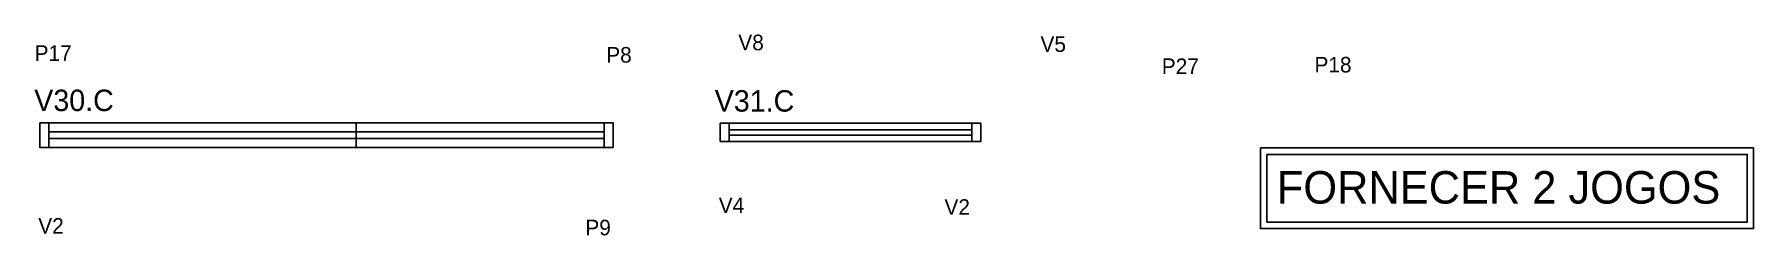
# Model space of a CAD drawing. Header units: metres. Extents: x 3437 to 4762, y -1152 to -997.
import ezdxf

# ---------------------------------------------------------------- set-up
doc = ezdxf.new("R2010")
doc.units = ezdxf.units.M
for name, color, linetype in [('5', 7, 'Continuous'), ('CARIMBO', 7, 'Continuous'), ('NOMENCLATURA', 7, 'Continuous'), ('Painéis', 7, 'Continuous'), ('SARR_2.2x7', 7, 'Continuous'), ('SARR_EDITAR', 7, 'Continuous')]:
    doc.layers.add(name, color=color, linetype=linetype)

msp = doc.modelspace()

# ---------------------------------------------------------------- linework, layer by layer
at = {"layer": 'CARIMBO', "color": 7, "lineweight": 25}
for points in [[(4382.1, -1084.1), (4762.3, -1084.1), (4762.3, -1146.2), (4382.1, -1146.2)], [(4387.1, -1089.1), (4757.3, -1089.1), (4757.3, -1141.2), (4387.1, -1141.2)]]:
    msp.add_lwpolyline(points, close=True, dxfattribs=at)
at = {"layer": 'Painéis', "color": 7, "lineweight": 25}
msp.add_line((3685.2, -1083.8), (3685.2, -1064.8), dxfattribs=at)
for points in [[(3441.2, -1064.8), (3441.2, -1083.8), (3883.2, -1083.8), (3883.2, -1064.8), (3441.2, -1064.8)], [(3965.7, -1065.2), (3965.7, -1079.2), (4166.7, -1079.2), (4166.7, -1065.2), (3965.7, -1065.2)]]:
    msp.add_lwpolyline(points, dxfattribs=at)
at = {"layer": 'SARR_2.2x7', "color": 7, "lineweight": 25}
for p, q in [((3448.2, -1064.8), (3448.2, -1083.8)), ((3685.2, -1071.8), (3448.2, -1071.8)), ((3876.2, -1071.8), (3685.2, -1071.8)), ((3876.2, -1064.8), (3876.2, -1083.8)), ((3972.7, -1065.2), (3972.7, -1079.2)), ((4159.7, -1065.2), (4159.7, -1079.2)), ((3448.2, -1076.8), (3685.2, -1076.8)), ((3685.2, -1076.8), (3876.2, -1076.8))]:
    msp.add_line(p, q, dxfattribs=at)
at = {"layer": 'SARR_EDITAR', "color": 7, "lineweight": 25}
for p, q in [((4159.7, -1070.2), (3972.7, -1070.2)), ((3972.7, -1074.2), (4159.7, -1074.2))]:
    msp.add_line(p, q, dxfattribs=at)

# ---------------------------------------------------------------- texts
at = {"layer": '5', "color": 7, "lineweight": 25}
for s, p in [('P17', (3437.3, -1017.2)), ('P8', (3877.9, -1018.5)), ('V8', (3979.7, -1009)), ('V5', (4212.6, -1010.3)), ('P27', (4306.1, -1027.3)), ('P18', (4423.8, -1026.1)), ('V4', (3964.6, -1134.3)), ('V2', (4138.6, -1135.6)), ('V2', (3440.1, -1150.1)), ('P9', (3861.8, -1151.4))]:
    msp.add_text(s, height=12, dxfattribs=at).set_placement(p)
at = {"layer": 'CARIMBO', "color": 7, "lineweight": 25}
msp.add_text('FORNECER 2 JOGOS', height=25, dxfattribs=at).set_placement((4394.8, -1127))
at = {"layer": 'NOMENCLATURA', "color": 7, "lineweight": 25}
for s, p in [('V30.C', (3437, -1055.8)), ('V31.C', (3961.5, -1056.2))]:
    msp.add_text(s, height=16.5, dxfattribs=at).set_placement(p)

doc.saveas('drawing.dxf')
